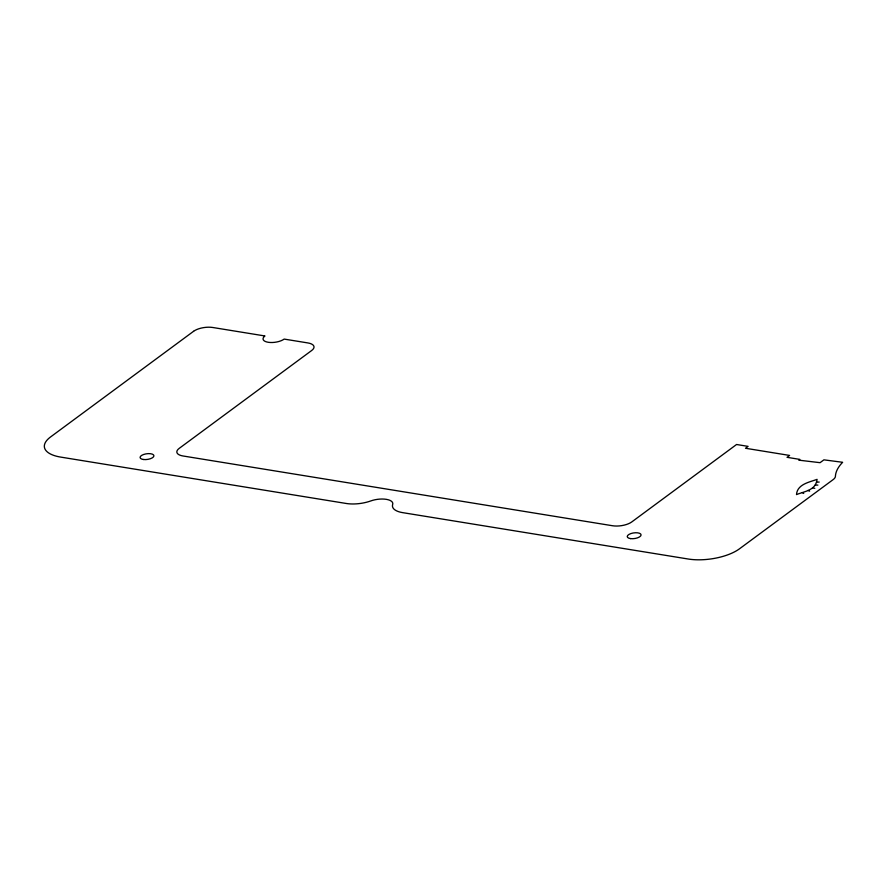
<?xml version="1.0" encoding="UTF-8"?>
<svg xmlns="http://www.w3.org/2000/svg" width="887" height="887" viewBox="0 0 887 887"><rect width="100%" height="100%" fill="white"/><g stroke="black" fill="none" stroke-linecap="round" stroke-linejoin="round"><path stroke-width="1.33" d="M816.495 482.162L817.104 479.357C809.254 482.218 797.225 484.258 796.493 494.591C803.533 491.708 813.9 490.589 816.495 482.162L819.2 482.062M815.231 485.1L817.869 485.1M812.525 487.928L814.798 488.305M807.946 490.456L809.631 491.154M802.38 492.618L803.722 493.449M193.554 331.317L50.592 436.936A37.232 15.256 -8 0 0 60.737 457.104L346.285 503.483A23.273 9.535 -8 0 0 370.755 500.944A14.78 6.054 -8 0 1 386.288 499.337A14.78 6.054 -8 0 1 392.664 504.503A23.273 9.535 -8 0 0 402.687 512.642L688.234 559.021A37.232 15.256 -8 0 0 739.47 548.82L833.081 479.656A13.97 5.721 -8 0 0 835.421 476.297A80.218 32.886 -8 0 1 842.65 462.293L823.912 459.843L820.065 462.681L798.788 460.165L799.83 459.399L787.035 457.315L789.585 455.43L745.512 448.268L748.074 446.372L736.565 444.498L631.788 521.922A13.959 5.721 -8 0 1 612.573 525.747L182.966 455.973A13.959 5.721 -8 0 1 179.163 448.412L311.681 350.498A13.959 5.721 -8 0 0 307.878 342.936L284.162 339.089A11.631 4.768 -8 0 1 268.151 342.271A11.631 4.768 -8 0 1 264.98 335.973L212.758 327.491A13.959 5.721 -8 0 0 193.554 331.317M143.472 459.499A6.985 2.861 -8 0 0 153.928 455.84A6.985 2.861 -8 0 0 143.605 454.488A6.985 2.861 -8 0 0 143.472 459.499M630.635 538.62A6.985 2.861 -8 0 0 641.079 534.95A6.985 2.861 -8 0 0 630.768 533.608A6.985 2.861 -8 0 0 630.635 538.62"/></g></svg>
